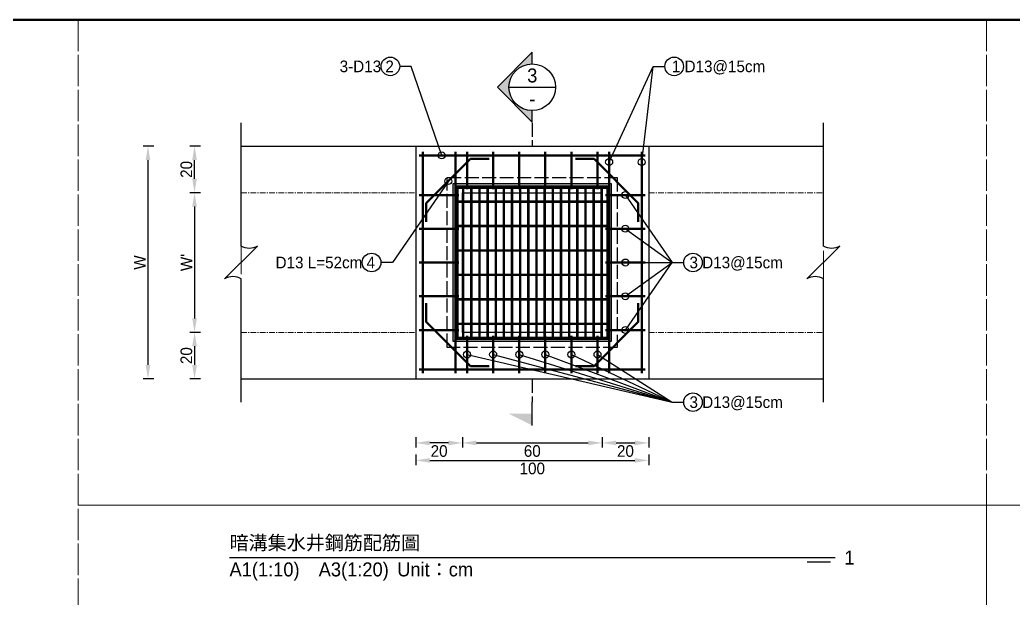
# Model space of a CAD drawing. Extents: x -7340 to 3675, y -3342 to 777.
# Drawn here: x -6485 to -6058.6, y -248.4 to 0 of the extents above; entities that cross this region are included whole.
import ezdxf
from ezdxf import colors
from ezdxf.entities.mleader import LeaderData, LeaderLine
from ezdxf.math import Vec2, Vec3

# ---------------------------------------------------------------- set-up
doc = ezdxf.new("R2010")
doc.units = 0
doc.header["$MEASUREMENT"] = 0
doc.linetypes.add('ACAD_ISO02W100', pattern=[15, 12, -3])
doc.linetypes.add('CENTERX2', pattern=[4, 2.5, -0.5, 0.5, -0.5])
for name, color, linetype, lineweight in [('一、3.基本-變更', 1, 'Continuous', 50), ('二、1.繪圖-既有設施', 8, 'Continuous', 20), ('二、2.繪圖-施作項目', 181, 'Continuous', 30), ('二、5.繪圖-鋼筋', 60, 'Continuous', 50), ('二、6.繪圖-其他施作項目', 35, 'Continuous', 30)]:
    doc.layers.add(name, color=color, linetype=linetype, lineweight=lineweight)
doc.layers.add('一、4.基本-隱藏', color=9, linetype='ACAD_ISO02W100', lineweight=20, plot=False)
doc.layers.add('三、3.文字-註解文字', color=2, linetype='Continuous')
doc.styles.add('次圖名(詳圖)', font='MS PGothic.ttf', dxfattribs={"height": 6})
doc.styles.add('註解文字(詳圖)', font='MS PGothic.ttf', dxfattribs={"height": 5})
doc.dimstyles.new('註解文字(詳圖)', dxfattribs={"dimtxt": 5, "dimasz": 6, "dimexe": 2, "dimexo": 5, "dimgap": 1, "dimtad": 2, "dimzin": 0, "dimdsep": 46, "dimtxsty": '註解文字(詳圖)', "dimcen": 0.1, "dimclrd": 144, "dimclre": 144, "dimclrt": 256, "dimadec": 0, "dimazin": 0, "dimtfac": 1, "dimtofl": 0, "dimtmove": 0, "dimatfit": 3, "dimfxlon": 1, "dimtolj": 1, "dimtzin": 0, "dimlwd": -1, "dimlwe": -1, "dimarcsym": 1})
pattern_1 = [(45, (-7700.3608, 109.4043), (-2.65165, 2.65165), []), (45, (-7699.477, 109.4043), (-2.65165, 2.65165), []), (45, (-7698.593, 109.4043), (-2.65165, 2.65165), []), (45, (-7697.709, 109.4043), (-2.65165, 2.65165), [])]

# ---------------------------------------------------------------- blocks, each defined once
blk = doc.blocks.new('*D312')
at = {"layer": 'Defpoints', "color": 0, "transparency": 16777216}
for p in [(-6315, -134.25), (-6295, -134.25), (-6315, -181.75)]:
    blk.add_point(p, dxfattribs=at)
at = {"layer": '三、3.文字-註解文字', "color": 144, "transparency": 16777216}
for p, q in [((-6315, -179.25), (-6315, -183.75)), ((-6301, -181.75), (-6309, -181.75)), ((-6295, -179.25), (-6295, -183.75))]:
    blk.add_line(p, q, dxfattribs=at)
for points in [[(-6309, -180.75), (-6309, -182.75), (-6315, -181.75)], [(-6301, -180.75), (-6301, -182.75), (-6295, -181.75)]]:
    blk.add_solid(points, dxfattribs=at)
at = {"layer": '三、3.文字-註解文字', "transparency": 16777216, "insert": (-6305, -185.25), "char_height": 5, "attachment_point": 5, "style": '註解文字(詳圖)'}
blk.add_mtext('\\A1;20', dxfattribs=at)
blk = doc.blocks.new('*D313')
at = {"layer": 'Defpoints', "color": 0, "transparency": 16777216}
for p in [(-6295, -134.25), (-6235, -134.25), (-6235, -181.75)]:
    blk.add_point(p, dxfattribs=at)
at = {"layer": '三、3.文字-註解文字', "color": 144, "transparency": 16777216}
for p, q in [((-6295, -179.25), (-6295, -183.75)), ((-6289, -181.75), (-6241, -181.75)), ((-6235, -179.25), (-6235, -183.75))]:
    blk.add_line(p, q, dxfattribs=at)
for points in [[(-6289, -180.75), (-6289, -182.75), (-6295, -181.75)], [(-6241, -180.75), (-6241, -182.75), (-6235, -181.75)]]:
    blk.add_solid(points, dxfattribs=at)
at = {"layer": '三、3.文字-註解文字', "transparency": 16777216, "insert": (-6265, -185.25), "char_height": 5, "attachment_point": 5, "style": '註解文字(詳圖)'}
blk.add_mtext('\\A1;60', dxfattribs=at)
blk = doc.blocks.new('*D314')
at = {"layer": 'Defpoints', "color": 0, "transparency": 16777216}
for p in [(-6235, -134.25), (-6215, -134.25), (-6215, -181.75)]:
    blk.add_point(p, dxfattribs=at)
at = {"layer": '三、3.文字-註解文字', "color": 144, "transparency": 16777216}
for p, q in [((-6235, -179.25), (-6235, -183.75)), ((-6229, -181.75), (-6221, -181.75)), ((-6215, -179.25), (-6215, -183.75))]:
    blk.add_line(p, q, dxfattribs=at)
for points in [[(-6229, -180.75), (-6229, -182.75), (-6235, -181.75)], [(-6221, -180.75), (-6221, -182.75), (-6215, -181.75)]]:
    blk.add_solid(points, dxfattribs=at)
at = {"layer": '三、3.文字-註解文字', "transparency": 16777216, "insert": (-6225, -185.25), "char_height": 5, "attachment_point": 5, "style": '註解文字(詳圖)'}
blk.add_mtext('\\A1;20', dxfattribs=at)
blk = doc.blocks.new('*D315')
at = {"layer": 'Defpoints', "color": 0, "transparency": 16777216}
for p in [(-6315, -154.25), (-6215, -154.25), (-6215, -189.25)]:
    blk.add_point(p, dxfattribs=at)
at = {"layer": '三、3.文字-註解文字', "color": 144, "transparency": 16777216}
for p, q in [((-6315, -186.75), (-6315, -191.25)), ((-6215, -186.75), (-6215, -191.25)), ((-6309, -189.25), (-6221, -189.25))]:
    blk.add_line(p, q, dxfattribs=at)
for points in [[(-6309, -188.25), (-6309, -190.25), (-6315, -189.25)], [(-6221, -188.25), (-6221, -190.25), (-6215, -189.25)]]:
    blk.add_solid(points, dxfattribs=at)
at = {"layer": '三、3.文字-註解文字', "transparency": 16777216, "insert": (-6265, -192.75), "char_height": 5, "attachment_point": 5, "style": '註解文字(詳圖)'}
blk.add_mtext('\\A1;100', dxfattribs=at)
blk = doc.blocks.new('*D316')
at = {"layer": 'Defpoints', "color": 0, "transparency": 16777216}
for p in [(-6410, -54.25), (-6390, -54.25), (-6390, -74.25)]:
    blk.add_point(p, dxfattribs=at)
at = {"layer": '三、3.文字-註解文字', "color": 144, "transparency": 16777216}
for p, q in [((-6407.5, -54.25), (-6412, -54.25)), ((-6410, -68.25), (-6410, -60.25)), ((-6407.5, -74.25), (-6412, -74.25))]:
    blk.add_line(p, q, dxfattribs=at)
for points in [[(-6411, -60.25), (-6409, -60.25), (-6410, -54.25)], [(-6411, -68.25), (-6409, -68.25), (-6410, -74.25)]]:
    blk.add_solid(points, dxfattribs=at)
at = {"layer": '三、3.文字-註解文字', "transparency": 16777216, "insert": (-6413.5, -64.25), "char_height": 5, "attachment_point": 5, "rotation": 90, "style": '註解文字(詳圖)'}
blk.add_mtext('\\A1;20', dxfattribs=at)
blk = doc.blocks.new('*D317')
at = {"layer": 'Defpoints', "color": 0, "transparency": 16777216}
for p in [(-6390, -74.25), (-6410, -134.25), (-6390, -134.25)]:
    blk.add_point(p, dxfattribs=at)
at = {"layer": '三、3.文字-註解文字', "color": 144, "transparency": 16777216}
for p, q in [((-6407.5, -74.25), (-6412, -74.25)), ((-6410, -80.25), (-6410, -128.25)), ((-6407.5, -134.25), (-6412, -134.25))]:
    blk.add_line(p, q, dxfattribs=at)
for points in [[(-6411, -80.25), (-6409, -80.25), (-6410, -74.25)], [(-6411, -128.25), (-6409, -128.25), (-6410, -134.25)]]:
    blk.add_solid(points, dxfattribs=at)
at = {"layer": '三、3.文字-註解文字', "transparency": 16777216, "insert": (-6413.5, -104.25), "char_height": 5, "attachment_point": 5, "rotation": 90, "style": '註解文字(詳圖)'}
blk.add_mtext("\\A1;W'", dxfattribs=at)
blk = doc.blocks.new('*D318')
at = {"layer": 'Defpoints', "color": 0, "transparency": 16777216}
for p in [(-6390, -134.25), (-6410, -154.25), (-6390, -154.25)]:
    blk.add_point(p, dxfattribs=at)
at = {"layer": '三、3.文字-註解文字', "color": 144, "transparency": 16777216}
for p, q in [((-6407.5, -134.25), (-6412, -134.25)), ((-6410, -140.25), (-6410, -148.25)), ((-6407.5, -154.25), (-6412, -154.25))]:
    blk.add_line(p, q, dxfattribs=at)
for points in [[(-6411, -140.25), (-6409, -140.25), (-6410, -134.25)], [(-6411, -148.25), (-6409, -148.25), (-6410, -154.25)]]:
    blk.add_solid(points, dxfattribs=at)
at = {"layer": '三、3.文字-註解文字', "transparency": 16777216, "insert": (-6413.5, -144.25), "char_height": 5, "attachment_point": 5, "rotation": 90, "style": '註解文字(詳圖)'}
blk.add_mtext('\\A1;20', dxfattribs=at)
blk = doc.blocks.new('*D319')
at = {"layer": 'Defpoints', "color": 0, "transparency": 16777216}
for p in [(-6390, -54.25), (-6430, -154.25), (-6390, -154.25)]:
    blk.add_point(p, dxfattribs=at)
at = {"layer": '三、3.文字-註解文字', "color": 144, "transparency": 16777216}
for p, q in [((-6427.5, -54.25), (-6432, -54.25)), ((-6430, -60.25), (-6430, -148.25)), ((-6427.5, -154.25), (-6432, -154.25))]:
    blk.add_line(p, q, dxfattribs=at)
for points in [[(-6431, -60.25), (-6429, -60.25), (-6430, -54.25)], [(-6431, -148.25), (-6429, -148.25), (-6430, -154.25)]]:
    blk.add_solid(points, dxfattribs=at)
at = {"layer": '三、3.文字-註解文字', "transparency": 16777216, "insert": (-6433.5, -104.25), "char_height": 5, "attachment_point": 5, "rotation": 90, "style": '註解文字(詳圖)'}
blk.add_mtext('\\A1;W', dxfattribs=at)
blk = doc.blocks.new('_Small')
at = {"color": 0, "linetype": 'ByBlock', "lineweight": -2}
blk.add_circle((0, 0), 0.25, dxfattribs=at)

msp = doc.modelspace()

# ---------------------------------------------------------------- hatches: boundary and pattern name
at = {"layer": '三、3.文字-註解文字'}
h = msp.add_hatch(color=256, dxfattribs=at)
h.dxf.hatch_style = 1
h.paths.add_polyline_path([(-6265, -13.943), (-6280, -28.943), (-6265, -43.943), (-6265, -38.943, -0.4142136), (-6275, -28.943, -0.4142136), (-6265, -18.943)])
h = msp.add_hatch(color=256, dxfattribs=at)
h.dxf.hatch_style = 1
h.paths.add_polyline_path([(-6275, -169.25), (-6265, -174.25), (-6265, -169.25)])
at = {"layer": '二、6.繪圖-其他施作項目'}
h = msp.add_hatch(color=256, dxfattribs=at)
h.dxf.hatch_style = 1
h.paths.add_polyline_path([(-6298.9, -138.15), (-6231.1, -138.15), (-6231.1, -70.35), (-6298.9, -70.35)])
h.paths.add_polyline_path([(-6298, -137.25), (-6232, -137.25), (-6232, -71.25), (-6298, -71.25)], flags=16)
h = msp.add_hatch(dxfattribs=at)
h.set_pattern_fill('ANSI34', color=256, scale=5)
h.set_pattern_definition(pattern_1)
h.paths.add_polyline_path([(-6233, -77.75), (-6297, -77.75), (-6297, -78.25), (-6233, -78.25)])
h = msp.add_hatch(dxfattribs=at)
h.set_pattern_fill('ANSI34', color=256, scale=5)
h.set_pattern_definition(pattern_1)
h.paths.add_polyline_path([(-6233, -88.25), (-6297, -88.25), (-6297, -88.75), (-6233, -88.75)])
h = msp.add_hatch(dxfattribs=at)
h.set_pattern_fill('ANSI34', color=256, scale=5)
h.set_pattern_definition(pattern_1)
h.paths.add_polyline_path([(-6233, -98.75), (-6297, -98.75), (-6297, -99.25), (-6233, -99.25)])
h = msp.add_hatch(dxfattribs=at)
h.set_pattern_fill('ANSI34', color=256, scale=5)
h.set_pattern_definition(pattern_1)
h.paths.add_polyline_path([(-6233, -109.25), (-6297, -109.25), (-6297, -109.75), (-6233, -109.75)])
h = msp.add_hatch(dxfattribs=at)
h.set_pattern_fill('ANSI34', color=256, scale=5)
h.set_pattern_definition(pattern_1)
h.paths.add_polyline_path([(-6233, -119.75), (-6297, -119.75), (-6297, -120.25), (-6233, -120.25)])
h = msp.add_hatch(dxfattribs=at)
h.set_pattern_fill('ANSI34', color=256, scale=5)
h.set_pattern_definition(pattern_1)
h.paths.add_polyline_path([(-6233, -130.25), (-6297, -130.25), (-6297, -130.75), (-6233, -130.75)])

# ---------------------------------------------------------------- linework, layer by layer
at = {"layer": '一、3.基本-變更'}
msp.add_lwpolyline([(-7340, 0), (-3920, 0), (-3920, -507), (-7340, -507)], close=True, dxfattribs=at)
at = {"layer": '一、4.基本-隱藏'}
for points in [[(-6460, 0), (-5680, 0), (-5680, -507), (-6460, -507)], [(-6460, 0), (-6070, 0), (-6070, -208.5), (-6460, -208.5)], [(-6070, 0), (-5770, 0), (-5770, -208.5), (-6070, -208.5)], [(-6390, -54.25), (-6140, -54.25), (-6140, -154.25), (-6390, -154.25)], [(-6460, -208.5), (-6070, -208.5), (-6070, -253.5), (-6460, -253.5)], [(-6070, -208.5), (-5770, -208.5), (-5770, -253.5), (-6070, -253.5)]]:
    msp.add_lwpolyline(points, close=True, dxfattribs=at)
at = {"layer": '三、3.文字-註解文字'}
for points in [[(-6265, -18.943), (-6265, -13.943), (-6280, -28.943), (-6265, -43.943), (-6265, -38.943)], [(-6275, -28.943), (-6255, -28.943)], [(-6265, -174.25), (-6265, -164.25)], [(-6395, -231), (-6135, -231)], [(-6137, -233), (-6147, -233)]]:
    msp.add_lwpolyline(points, dxfattribs=at)
for points in [[(-6390, -164.25), (-6390, -111.321, 0.2828427), (-6397.071, -111.321), (-6382.929, -97.179, -0.2828427), (-6390, -97.179), (-6390, -44.25)], [(-6140, -164.25), (-6140, -111.321, 0.2828427), (-6147.071, -111.321), (-6132.929, -97.179, -0.2828427), (-6140, -97.179), (-6140, -44.25)]]:
    msp.add_lwpolyline(points, format="xyb", dxfattribs=at)
at = {"layer": '三、3.文字-註解文字', "linetype": 'ACAD_ISO02W100', "ltscale": 0.5}
for points in [[(-6265, -44.25), (-6265, -54.25)], [(-6265, -154.25), (-6265, -164.25)]]:
    msp.add_lwpolyline(points, dxfattribs=at)
at = {"layer": '三、3.文字-註解文字'}
for centre, radius in [((-6325.93, -20), 4), ((-6204.07, -20), 4), ((-6265, -28.943), 10), ((-6334, -104.25), 4), ((-6196, -104.25), 4), ((-6196, -164.25), 4)]:
    msp.add_circle(centre, radius, dxfattribs=at)
at = {"layer": '二、1.繪圖-既有設施', "linetype": 'CENTERX2'}
for points in [[(-6390, -74.25), (-6315, -74.25)], [(-6215, -74.25), (-6140, -74.25)], [(-6390, -134.25), (-6315, -134.25)], [(-6215, -134.25), (-6140, -134.25)]]:
    msp.add_lwpolyline(points, dxfattribs=at)
at = {"layer": '二、2.繪圖-施作項目'}
for points in [[(-6390, -54.25), (-6140, -54.25)], [(-6315, -54.25), (-6315, -154.25)], [(-6215, -54.25), (-6215, -154.25)], [(-6390, -154.25), (-6140, -154.25)]]:
    msp.add_lwpolyline(points, dxfattribs=at)
msp.add_lwpolyline([(-6295, -74.25), (-6235, -74.25), (-6235, -134.25), (-6295, -134.25)], close=True, dxfattribs=at)
at = {"layer": '二、5.繪圖-鋼筋'}
for points in [[(-6313.5, -58.25), (-6216.5, -58.25)], [(-6312, -56.75), (-6312, -151.75)], [(-6298, -151.75), (-6298, -56.75)], [(-6293, -72.75), (-6293, -56.75)], [(-6281.8, -72.75), (-6281.8, -56.75)], [(-6270.6, -72.75), (-6270.6, -56.75)], [(-6259.4, -72.75), (-6259.4, -56.75)], [(-6248.2, -72.75), (-6248.2, -56.75)], [(-6237, -72.75), (-6237, -56.75)], [(-6232, -151.75), (-6232, -56.75)], [(-6218, -56.75), (-6218, -151.75)], [(-6310.5, -86.75), (-6310.5, -78.75), (-6291.5, -59.75), (-6283.5, -59.75)], [(-6219.5, -86.75), (-6219.5, -78.75), (-6238.5, -59.75), (-6246.5, -59.75)], [(-6313.5, -75.25), (-6296.5, -75.25)], [(-6233.5, -75.25), (-6216.5, -75.25)], [(-6313.5, -89.75), (-6296.5, -89.75)], [(-6233.5, -89.75), (-6216.5, -89.75)], [(-6313.5, -104.25), (-6296.5, -104.25)], [(-6233.5, -104.25), (-6216.5, -104.25)], [(-6313.5, -118.75), (-6296.5, -118.75)], [(-6233.5, -118.75), (-6216.5, -118.75)], [(-6310.5, -121.75), (-6310.5, -129.75), (-6291.5, -148.75), (-6283.5, -148.75)], [(-6219.5, -121.75), (-6219.5, -129.75), (-6238.5, -148.75), (-6246.5, -148.75)], [(-6313.5, -133.25), (-6296.5, -133.25)], [(-6293, -151.75), (-6293, -135.75)], [(-6281.8, -151.75), (-6281.8, -135.75)], [(-6270.6, -151.75), (-6270.6, -135.75)], [(-6259.4, -151.75), (-6259.4, -135.75)], [(-6248.2, -151.75), (-6248.2, -135.75)], [(-6237, -151.75), (-6237, -135.75)], [(-6233.5, -133.25), (-6216.5, -133.25)], [(-6313.5, -150.25), (-6216.5, -150.25)]]:
    msp.add_lwpolyline(points, dxfattribs=at)
at = {"layer": '二、6.繪圖-其他施作項目', "linetype": 'ACAD_ISO02W100', "ltscale": 0.5}
for points in [[(-6301.5, -67.75), (-6228.5, -67.75), (-6228.5, -140.75), (-6301.5, -140.75)], [(-6295, -74.25), (-6235, -74.25), (-6235, -134.25), (-6295, -134.25)]]:
    msp.add_lwpolyline(points, close=True, dxfattribs=at)
at = {"layer": '二、6.繪圖-其他施作項目'}
for points in [[(-6298.9, -70.35), (-6231.1, -70.35), (-6231.1, -138.15), (-6298.9, -138.15)], [(-6298, -71.25), (-6232, -71.25), (-6232, -137.25), (-6298, -137.25)], [(-6297.5, -71.75), (-6232.5, -71.75), (-6232.5, -136.75), (-6297.5, -136.75)]]:
    msp.add_lwpolyline(points, close=True, dxfattribs=at)
for points in [[(-6297.5, -71.75), (-6232.5, -71.75)], [(-6297.5, -71.75), (-6297.5, -136.75)], [(-6297, -71.75), (-6297, -136.75)], [(-6297, -72.25), (-6233, -72.25)], [(-6295, -72.25), (-6295, -77.75)], [(-6294.5, -72.25), (-6294.5, -77.75)], [(-6291.5, -72.25), (-6291.5, -77.75)], [(-6291, -72.25), (-6291, -77.75)], [(-6288, -72.25), (-6288, -77.75)], [(-6287.5, -72.25), (-6287.5, -77.75)], [(-6284.5, -72.25), (-6284.5, -77.75)], [(-6284, -72.25), (-6284, -77.75)], [(-6281, -72.25), (-6281, -77.75)], [(-6280.5, -72.25), (-6280.5, -77.75)], [(-6277.5, -72.25), (-6277.5, -77.75)], [(-6277, -72.25), (-6277, -77.75)], [(-6274, -72.25), (-6274, -77.75)], [(-6273.5, -72.25), (-6273.5, -77.75)], [(-6270.5, -72.25), (-6270.5, -77.75)], [(-6270, -72.25), (-6270, -77.75)], [(-6267, -72.25), (-6267, -77.75)], [(-6266.5, -72.25), (-6266.5, -77.75)], [(-6263.5, -72.25), (-6263.5, -77.75)], [(-6263, -72.25), (-6263, -77.75)], [(-6260, -72.25), (-6260, -77.75)], [(-6259.5, -72.25), (-6259.5, -77.75)], [(-6256.5, -72.25), (-6256.5, -77.75)], [(-6256, -72.25), (-6256, -77.75)], [(-6253, -72.25), (-6253, -77.75)], [(-6252.5, -72.25), (-6252.5, -77.75)], [(-6249.5, -72.25), (-6249.5, -77.75)], [(-6249, -72.25), (-6249, -77.75)], [(-6246, -72.25), (-6246, -77.75)], [(-6245.5, -72.25), (-6245.5, -77.75)], [(-6242.5, -72.25), (-6242.5, -77.75)], [(-6242, -72.25), (-6242, -77.75)], [(-6239, -72.25), (-6239, -77.75)], [(-6238.5, -72.25), (-6238.5, -77.75)], [(-6235.5, -72.25), (-6235.5, -77.75)], [(-6235, -72.25), (-6235, -77.75)], [(-6233, -71.75), (-6233, -136.75)], [(-6232.5, -71.75), (-6232.5, -136.75)], [(-6297, -77.75), (-6233, -77.75)], [(-6297, -78.25), (-6233, -78.25)], [(-6295, -78.25), (-6295, -88.25)], [(-6294.5, -78.25), (-6294.5, -88.25)], [(-6291.5, -78.25), (-6291.5, -88.25)], [(-6291, -78.25), (-6291, -88.25)], [(-6288, -78.25), (-6288, -88.25)], [(-6287.5, -78.25), (-6287.5, -88.25)], [(-6284.5, -78.25), (-6284.5, -88.25)], [(-6284, -78.25), (-6284, -88.25)], [(-6281, -78.25), (-6281, -88.25)], [(-6280.5, -78.25), (-6280.5, -88.25)], [(-6277.5, -78.25), (-6277.5, -88.25)], [(-6277, -78.25), (-6277, -88.25)], [(-6274, -78.25), (-6274, -88.25)], [(-6273.5, -78.25), (-6273.5, -88.25)], [(-6270.5, -78.25), (-6270.5, -88.25)], [(-6270, -78.25), (-6270, -88.25)], [(-6267, -78.25), (-6267, -88.25)], [(-6266.5, -78.25), (-6266.5, -88.25)], [(-6263.5, -78.25), (-6263.5, -88.25)], [(-6263, -78.25), (-6263, -88.25)], [(-6260, -78.25), (-6260, -88.25)], [(-6259.5, -78.25), (-6259.5, -88.25)], [(-6256.5, -78.25), (-6256.5, -88.25)], [(-6256, -78.25), (-6256, -88.25)], [(-6253, -78.25), (-6253, -88.25)], [(-6252.5, -78.25), (-6252.5, -88.25)], [(-6249.5, -78.25), (-6249.5, -88.25)], [(-6249, -78.25), (-6249, -88.25)], [(-6246, -78.25), (-6246, -88.25)], [(-6245.5, -78.25), (-6245.5, -88.25)], [(-6242.5, -78.25), (-6242.5, -88.25)], [(-6242, -78.25), (-6242, -88.25)], [(-6239, -78.25), (-6239, -88.25)], [(-6238.5, -78.25), (-6238.5, -88.25)], [(-6235.5, -78.25), (-6235.5, -88.25)], [(-6235, -78.25), (-6235, -88.25)], [(-6297, -88.25), (-6233, -88.25)], [(-6297, -88.75), (-6233, -88.75)], [(-6295, -88.75), (-6295, -98.75)], [(-6294.5, -88.75), (-6294.5, -98.75)], [(-6291.5, -88.75), (-6291.5, -98.75)], [(-6291, -88.75), (-6291, -98.75)], [(-6288, -88.75), (-6288, -98.75)], [(-6287.5, -88.75), (-6287.5, -98.75)], [(-6284.5, -88.75), (-6284.5, -98.75)], [(-6284, -88.75), (-6284, -98.75)], [(-6281, -88.75), (-6281, -98.75)], [(-6280.5, -88.75), (-6280.5, -98.75)], [(-6277.5, -88.75), (-6277.5, -98.75)], [(-6277, -88.75), (-6277, -98.75)], [(-6274, -88.75), (-6274, -98.75)], [(-6273.5, -88.75), (-6273.5, -98.75)], [(-6270.5, -88.75), (-6270.5, -98.75)], [(-6270, -88.75), (-6270, -98.75)], [(-6267, -88.75), (-6267, -98.75)], [(-6266.5, -88.75), (-6266.5, -98.75)], [(-6263.5, -88.75), (-6263.5, -98.75)], [(-6263, -88.75), (-6263, -98.75)], [(-6260, -88.75), (-6260, -98.75)], [(-6259.5, -88.75), (-6259.5, -98.75)], [(-6256.5, -88.75), (-6256.5, -98.75)], [(-6256, -88.75), (-6256, -98.75)], [(-6253, -88.75), (-6253, -98.75)], [(-6252.5, -88.75), (-6252.5, -98.75)], [(-6249.5, -88.75), (-6249.5, -98.75)], [(-6249, -88.75), (-6249, -98.75)], [(-6246, -88.75), (-6246, -98.75)], [(-6245.5, -88.75), (-6245.5, -98.75)], [(-6242.5, -88.75), (-6242.5, -98.75)], [(-6242, -88.75), (-6242, -98.75)], [(-6239, -88.75), (-6239, -98.75)], [(-6238.5, -88.75), (-6238.5, -98.75)], [(-6235.5, -88.75), (-6235.5, -98.75)], [(-6235, -88.75), (-6235, -98.75)], [(-6297, -98.75), (-6233, -98.75)], [(-6297, -99.25), (-6233, -99.25)], [(-6295, -99.25), (-6295, -109.25)], [(-6294.5, -99.25), (-6294.5, -109.25)], [(-6291.5, -99.25), (-6291.5, -109.25)], [(-6291, -99.25), (-6291, -109.25)], [(-6288, -99.25), (-6288, -109.25)], [(-6287.5, -99.25), (-6287.5, -109.25)], [(-6284.5, -99.25), (-6284.5, -109.25)], [(-6284, -99.25), (-6284, -109.25)], [(-6281, -99.25), (-6281, -109.25)], [(-6280.5, -99.25), (-6280.5, -109.25)], [(-6277.5, -99.25), (-6277.5, -109.25)], [(-6277, -99.25), (-6277, -109.25)], [(-6274, -99.25), (-6274, -109.25)], [(-6273.5, -99.25), (-6273.5, -109.25)], [(-6270.5, -99.25), (-6270.5, -109.25)], [(-6270, -99.25), (-6270, -109.25)], [(-6267, -99.25), (-6267, -109.25)], [(-6266.5, -99.25), (-6266.5, -109.25)], [(-6263.5, -99.25), (-6263.5, -109.25)], [(-6263, -99.25), (-6263, -109.25)], [(-6260, -99.25), (-6260, -109.25)], [(-6259.5, -99.25), (-6259.5, -109.25)], [(-6256.5, -99.25), (-6256.5, -109.25)], [(-6256, -99.25), (-6256, -109.25)], [(-6253, -99.25), (-6253, -109.25)], [(-6252.5, -99.25), (-6252.5, -109.25)], [(-6249.5, -99.25), (-6249.5, -109.25)], [(-6249, -99.25), (-6249, -109.25)], [(-6246, -99.25), (-6246, -109.25)], [(-6245.5, -99.25), (-6245.5, -109.25)], [(-6242.5, -99.25), (-6242.5, -109.25)], [(-6242, -99.25), (-6242, -109.25)], [(-6239, -99.25), (-6239, -109.25)], [(-6238.5, -99.25), (-6238.5, -109.25)], [(-6235.5, -99.25), (-6235.5, -109.25)], [(-6235, -99.25), (-6235, -109.25)], [(-6297, -109.25), (-6233, -109.25)], [(-6297, -109.75), (-6233, -109.75)], [(-6295, -109.75), (-6295, -119.75)], [(-6294.5, -109.75), (-6294.5, -119.75)], [(-6291.5, -109.75), (-6291.5, -119.75)], [(-6291, -109.75), (-6291, -119.75)], [(-6288, -109.75), (-6288, -119.75)], [(-6287.5, -109.75), (-6287.5, -119.75)], [(-6284.5, -109.75), (-6284.5, -119.75)], [(-6284, -109.75), (-6284, -119.75)], [(-6281, -109.75), (-6281, -119.75)], [(-6280.5, -109.75), (-6280.5, -119.75)], [(-6277.5, -109.75), (-6277.5, -119.75)], [(-6277, -109.75), (-6277, -119.75)], [(-6274, -109.75), (-6274, -119.75)], [(-6273.5, -109.75), (-6273.5, -119.75)], [(-6270.5, -109.75), (-6270.5, -119.75)], [(-6270, -109.75), (-6270, -119.75)], [(-6267, -109.75), (-6267, -119.75)], [(-6266.5, -109.75), (-6266.5, -119.75)], [(-6263.5, -109.75), (-6263.5, -119.75)], [(-6263, -109.75), (-6263, -119.75)], [(-6260, -109.75), (-6260, -119.75)], [(-6259.5, -109.75), (-6259.5, -119.75)], [(-6256.5, -109.75), (-6256.5, -119.75)], [(-6256, -109.75), (-6256, -119.75)], [(-6253, -109.75), (-6253, -119.75)], [(-6252.5, -109.75), (-6252.5, -119.75)], [(-6249.5, -109.75), (-6249.5, -119.75)], [(-6249, -109.75), (-6249, -119.75)], [(-6246, -109.75), (-6246, -119.75)], [(-6245.5, -109.75), (-6245.5, -119.75)], [(-6242.5, -109.75), (-6242.5, -119.75)], [(-6242, -109.75), (-6242, -119.75)], [(-6239, -109.75), (-6239, -119.75)], [(-6238.5, -109.75), (-6238.5, -119.75)], [(-6235.5, -109.75), (-6235.5, -119.75)], [(-6235, -109.75), (-6235, -119.75)], [(-6297, -119.75), (-6233, -119.75)], [(-6297, -120.25), (-6233, -120.25)], [(-6295, -120.25), (-6295, -130.25)], [(-6294.5, -120.25), (-6294.5, -130.25)], [(-6291.5, -120.25), (-6291.5, -130.25)], [(-6291, -120.25), (-6291, -130.25)], [(-6288, -120.25), (-6288, -130.25)], [(-6287.5, -120.25), (-6287.5, -130.25)], [(-6284.5, -120.25), (-6284.5, -130.25)], [(-6284, -120.25), (-6284, -130.25)], [(-6281, -120.25), (-6281, -130.25)], [(-6280.5, -120.25), (-6280.5, -130.25)], [(-6277.5, -120.25), (-6277.5, -130.25)], [(-6277, -120.25), (-6277, -130.25)], [(-6274, -120.25), (-6274, -130.25)], [(-6273.5, -120.25), (-6273.5, -130.25)], [(-6270.5, -120.25), (-6270.5, -130.25)], [(-6270, -120.25), (-6270, -130.25)], [(-6267, -120.25), (-6267, -130.25)], [(-6266.5, -120.25), (-6266.5, -130.25)], [(-6263.5, -120.25), (-6263.5, -130.25)], [(-6263, -120.25), (-6263, -130.25)], [(-6260, -120.25), (-6260, -130.25)], [(-6259.5, -120.25), (-6259.5, -130.25)], [(-6256.5, -120.25), (-6256.5, -130.25)], [(-6256, -120.25), (-6256, -130.25)], [(-6253, -120.25), (-6253, -130.25)], [(-6252.5, -120.25), (-6252.5, -130.25)], [(-6249.5, -120.25), (-6249.5, -130.25)], [(-6249, -120.25), (-6249, -130.25)], [(-6246, -120.25), (-6246, -130.25)], [(-6245.5, -120.25), (-6245.5, -130.25)], [(-6242.5, -120.25), (-6242.5, -130.25)], [(-6242, -120.25), (-6242, -130.25)], [(-6239, -120.25), (-6239, -130.25)], [(-6238.5, -120.25), (-6238.5, -130.25)], [(-6235.5, -120.25), (-6235.5, -130.25)], [(-6235, -120.25), (-6235, -130.25)], [(-6297, -130.25), (-6233, -130.25)], [(-6297, -130.75), (-6233, -130.75)], [(-6295, -130.75), (-6295, -136.25)], [(-6294.5, -130.75), (-6294.5, -136.25)], [(-6291.5, -130.75), (-6291.5, -136.25)], [(-6291, -130.75), (-6291, -136.25)], [(-6288, -130.75), (-6288, -136.25)], [(-6287.5, -130.75), (-6287.5, -136.25)], [(-6284.5, -130.75), (-6284.5, -136.25)], [(-6284, -130.75), (-6284, -136.25)], [(-6281, -130.75), (-6281, -136.25)], [(-6280.5, -130.75), (-6280.5, -136.25)], [(-6277.5, -130.75), (-6277.5, -136.25)], [(-6277, -130.75), (-6277, -136.25)], [(-6274, -130.75), (-6274, -136.25)], [(-6273.5, -130.75), (-6273.5, -136.25)], [(-6270.5, -130.75), (-6270.5, -136.25)], [(-6270, -130.75), (-6270, -136.25)], [(-6267, -130.75), (-6267, -136.25)], [(-6266.5, -130.75), (-6266.5, -136.25)], [(-6263.5, -130.75), (-6263.5, -136.25)], [(-6263, -130.75), (-6263, -136.25)], [(-6260, -130.75), (-6260, -136.25)], [(-6259.5, -130.75), (-6259.5, -136.25)], [(-6256.5, -130.75), (-6256.5, -136.25)], [(-6256, -130.75), (-6256, -136.25)], [(-6253, -130.75), (-6253, -136.25)], [(-6252.5, -130.75), (-6252.5, -136.25)], [(-6249.5, -130.75), (-6249.5, -136.25)], [(-6249, -130.75), (-6249, -136.25)], [(-6246, -130.75), (-6246, -136.25)], [(-6245.5, -130.75), (-6245.5, -136.25)], [(-6242.5, -130.75), (-6242.5, -136.25)], [(-6242, -130.75), (-6242, -136.25)], [(-6239, -130.75), (-6239, -136.25)], [(-6238.5, -130.75), (-6238.5, -136.25)], [(-6235.5, -130.75), (-6235.5, -136.25)], [(-6235, -130.75), (-6235, -136.25)], [(-6297, -136.25), (-6233, -136.25)], [(-6297.5, -136.75), (-6232.5, -136.75)]]:
    msp.add_lwpolyline(points, dxfattribs=at)

# ---------------------------------------------------------------- texts
at = {"layer": '三、3.文字-註解文字', "char_height": 6}
for s, width, gutter_width, insert, attachment_point, style in [('3', 6.60394, 25, (-6265, -23.943), 5, '註解文字(詳圖)'), ('-', 6.60394, 25, (-6265, -33.943), 5, '註解文字(詳圖)'), ('{\\fMS PGothic|b0|i0|c128|p34;暗溝}集水井{\\fMS PGothic|b0|i0|c128|p34;鋼筋配筋圖}', 113.35584, 15, (-6395, -225), 4, '次圖名(詳圖)'), ('1', 3, 15, (-6131, -231), 4, '次圖名(詳圖)'), ('A1(1:10)\u3000A3(1:20){\\fMS PGothic|b0|i0|c128|p34;^IUnit：cm}', 136.03259, 15, (-6395, -237), 4, '次圖名(詳圖)')]:
    msp.add_mtext_dynamic_manual_height_columns(s, width=width, gutter_width=gutter_width, heights=[0], dxfattribs=dict(at, insert=insert, attachment_point=attachment_point, style=style))

# ---------------------------------------------------------------- dimensions: what is measured, and where the dimension line sits
at = {"layer": '三、3.文字-註解文字'}
for base, p1, p2, text, picture, middle in [((-6430, -154.25), (-6390, -54.25), (-6390, -154.25), 'W', '*D319', (-6433.5, -104.25)), ((-6410, -54.25), (-6390, -74.25), (-6390, -54.25), '20', '*D316', (-6413.5, -64.25)), ((-6410, -134.25), (-6390, -74.25), (-6390, -134.25), "W'", '*D317', (-6413.5, -104.25)), ((-6410, -154.25), (-6390, -134.25), (-6390, -154.25), '20', '*D318', (-6413.5, -144.25))]:
    dim = msp.add_linear_dim(base=base, p1=p1, p2=p2, angle=90, text=text, dimstyle='註解文字(詳圖)', dxfattribs=at)
    dim.commit()
    dim.dimension.update_dxf_attribs({"geometry": picture, "text_midpoint": middle})
for base, p1, p2, text, picture, middle in [((-6315, -181.75), (-6295, -134.25), (-6315, -134.25), '20', '*D312', (-6305, -185.25)), ((-6235, -181.75), (-6295, -134.25), (-6235, -134.25), '60', '*D313', (-6265, -185.25)), ((-6215, -181.75), (-6235, -134.25), (-6215, -134.25), '20', '*D314', (-6225, -185.25)), ((-6215, -189.25), (-6315, -154.25), (-6215, -154.25), '100', '*D315', (-6265, -192.75))]:
    dim = msp.add_linear_dim(base=base, p1=p1, p2=p2, text=text, dimstyle='註解文字(詳圖)', dxfattribs=at)
    dim.commit()
    dim.dimension.update_dxf_attribs({"geometry": picture, "text_midpoint": middle})

# ---------------------------------------------------------------- leaders
ml = msp.add_multileader_mtext('Standard', dxfattribs=at)
ml.set_content('{\\fMS PGothic|b0|i0|c128|p34;3-D13 }2{\\fMS PGothic|b0|i0|c128|p34; }', color=256, style='註解文字(詳圖)')
ml.set_leader_properties(color=144, linetype='ByLayer', lineweight=-1)
ml.set_arrow_properties(name='SMALL')
ml.build(insert=Vec2(0, 0))
ml.multileader.update_dxf_attribs({"dogleg_length": 5, "arrow_head_size": 6})
ctx = ml.context
ctx.base_point, ctx.char_height, ctx.arrow_head_size, ctx.landing_gap_size, ctx.plane_origin = Vec3(-6351.305, -20), 5, 6, 2.5, Vec3(-6415.339, -67.835)
ctx.text_align_type = 2
notes = []
notes.append((ctx, [(1, (1, 1, 0), (-6316.93, -20), (-1, 0), 5, [(0, [(-6303.884, -58.25)], 0, [])])]))
ctx.mtext.insert, ctx.mtext.width, ctx.mtext.alignment, ctx.mtext.flow_direction = Vec3(-6324.43, -17.486), 42.33146, 3, 5
ml = msp.add_multileader_mtext('Standard', dxfattribs=at)
ml.set_content('{\\fMS PGothic|b0|i0|c128|p34;1 }D13@15cm', color=256, style='註解文字(詳圖)')
ml.set_leader_properties(color=144, linetype='ByLayer', lineweight=-1)
ml.set_arrow_properties(name='SMALL')
ml.build(insert=Vec2(0, 0))
ml.multileader.update_dxf_attribs({"dogleg_length": 5, "arrow_head_size": 6})
ctx = ml.context
ctx.base_point, ctx.char_height, ctx.arrow_head_size, ctx.landing_gap_size, ctx.plane_origin = Vec3(-6208.07, -20), 5, 6, 3, Vec3(-6250.695, -67.835)
notes.append((ctx, [(0, (1, 1, 0), (-6213.07, -20), (1, 0), 5, [(0, [(-6232, -61.081)], 0, [])])]))
ctx.mtext.insert, ctx.mtext.flow_direction = Vec3(-6205.07, -17.486), 5
ml = msp.add_multileader_mtext('Standard', dxfattribs=at)
ml.set_content('{\\fMS PGothic|b0|i0|c128|p34; }', color=256, style='註解文字(詳圖)')
ml.set_leader_properties(color=144, linetype='ByLayer', lineweight=-1)
ml.set_arrow_properties(name='SMALL')
ml.build(insert=Vec2(0, 0))
ml.multileader.update_dxf_attribs({"dogleg_length": 5, "arrow_head_size": 6})
ctx = ml.context
ctx.base_point, ctx.char_height, ctx.arrow_head_size, ctx.landing_gap_size, ctx.plane_origin = Vec3(-6208.07, -20), 5, 6, 3, Vec3(-6236.695, -67.835)
notes.append((ctx, [(0, (1, 1, 0), (-6213.07, -20), (1, 0), 5, [(0, [(-6218, -61.081)], 0, [])])]))
ctx.mtext.insert, ctx.mtext.flow_direction = Vec3(-6205.07, -17.5), 5
ml = msp.add_multileader_mtext('Standard', dxfattribs=at)
ml.set_content('{\\fMS PGothic|b0|i0|c128|p34;D13 }L=52cm{\\fMS PGothic|b0|i0|c128|p34; 4 }', color=256, style='註解文字(詳圖)')
ml.set_leader_properties(color=144, linetype='ByLayer', lineweight=-1)
ml.set_arrow_properties(name='SMALL')
ml.build(insert=Vec2(0, 0))
ml.multileader.update_dxf_attribs({"dogleg_length": 5, "arrow_head_size": 6})
ctx = ml.context
ctx.base_point, ctx.char_height, ctx.arrow_head_size, ctx.landing_gap_size, ctx.plane_origin = Vec3(-6378.153, -104.25), 5, 6, 2.5, Vec3(-6423.409, -152.085)
ctx.text_align_type = 2
notes.append((ctx, [(1, (1, 1, 0), (-6325, -104.25), (-1, 0), 5, [(0, [(-6301, -69.25)], 0, [])])]))
ctx.mtext.insert, ctx.mtext.width, ctx.mtext.alignment, ctx.mtext.flow_direction = Vec3(-6332.5, -101.736), 45.36597, 3, 5
ml = msp.add_multileader_mtext('Standard', dxfattribs=at)
ml.set_content('3{\\fMS PGothic|b0|i0|c128|p34; D13@15cm}', color=256, style='註解文字(詳圖)')
ml.set_leader_properties(color=144, linetype='ByLayer', lineweight=-1)
ml.set_arrow_properties(name='SMALL')
ml.build(insert=Vec2(0, 0))
ml.multileader.update_dxf_attribs({"dogleg_length": 5, "arrow_head_size": 6})
ctx = ml.context
ctx.base_point, ctx.char_height, ctx.arrow_head_size, ctx.landing_gap_size, ctx.plane_origin = Vec3(-6200, -104.25), 5, 6, 2.5, Vec3(-6242.625, -152.085)
notes.append((ctx, [(0, (1, 1, 0), (-6205, -104.25), (1, 0), 5, [(0, [(-6225, -75.25)], 0, [])])]))
ctx.mtext.insert, ctx.mtext.flow_direction = Vec3(-6197.5, -101.736), 5
ml = msp.add_multileader_mtext('Standard', dxfattribs=at)
ml.set_content('{\\fMS PGothic|b0|i0|c128|p34; }', color=256, style='註解文字(詳圖)')
ml.set_leader_properties(color=144, linetype='ByLayer', lineweight=-1)
ml.set_arrow_properties(name='SMALL')
ml.build(insert=Vec2(0, 0))
ml.multileader.update_dxf_attribs({"dogleg_length": 5, "arrow_head_size": 6})
ctx = ml.context
ctx.base_point, ctx.char_height, ctx.arrow_head_size, ctx.landing_gap_size, ctx.plane_origin = Vec3(-6200, -104.25), 5, 6, 3, Vec3(-6228.625, -152.085)
notes.append((ctx, [(0, (1, 1, 0), (-6205, -104.25), (1, 0), 5, [(0, [(-6225, -89.75)], 0, [])])]))
ctx.mtext.insert, ctx.mtext.flow_direction = Vec3(-6197, -101.75), 5
ml = msp.add_multileader_mtext('Standard', dxfattribs=at)
ml.set_content('{\\fMS PGothic|b0|i0|c128|p34; }', color=256, style='註解文字(詳圖)')
ml.set_leader_properties(color=144, linetype='ByLayer', lineweight=-1)
ml.set_arrow_properties(name='SMALL')
ml.build(insert=Vec2(0, 0))
ml.multileader.update_dxf_attribs({"dogleg_length": 5, "arrow_head_size": 6})
ctx = ml.context
ctx.base_point, ctx.char_height, ctx.arrow_head_size, ctx.landing_gap_size, ctx.plane_origin = Vec3(-6200, -104.25), 5, 6, 3, Vec3(-6228.625, -166.585)
notes.append((ctx, [(0, (1, 1, 0), (-6205, -104.25), (1, 0), 5, [(0, [(-6225, -104.25)], 0, [])])]))
ctx.mtext.insert, ctx.mtext.flow_direction = Vec3(-6197, -101.75), 5
ml = msp.add_multileader_mtext('Standard', dxfattribs=at)
ml.set_content('{\\fMS PGothic|b0|i0|c128|p34; }', color=256, style='註解文字(詳圖)')
ml.set_leader_properties(color=144, linetype='ByLayer', lineweight=-1)
ml.set_arrow_properties(name='SMALL')
ml.build(insert=Vec2(0, 0))
ml.multileader.update_dxf_attribs({"dogleg_length": 5, "arrow_head_size": 6})
ctx = ml.context
ctx.base_point, ctx.char_height, ctx.arrow_head_size, ctx.landing_gap_size, ctx.plane_origin = Vec3(-6200, -104.25), 5, 6, 3, Vec3(-6228.625, -181.085)
notes.append((ctx, [(0, (1, 1, 0), (-6205, -104.25), (1, 0), 5, [(0, [(-6225, -118.75)], 0, [])])]))
ctx.mtext.insert, ctx.mtext.flow_direction = Vec3(-6197, -101.75), 5
ml = msp.add_multileader_mtext('Standard', dxfattribs=at)
ml.set_content('{\\fMS PGothic|b0|i0|c128|p34; }', color=256, style='註解文字(詳圖)')
ml.set_leader_properties(color=144, linetype='ByLayer', lineweight=-1)
ml.set_arrow_properties(name='SMALL')
ml.build(insert=Vec2(0, 0))
ml.multileader.update_dxf_attribs({"dogleg_length": 5, "arrow_head_size": 6})
ctx = ml.context
ctx.base_point, ctx.char_height, ctx.arrow_head_size, ctx.landing_gap_size, ctx.plane_origin = Vec3(-6200, -104.25), 5, 6, 3, Vec3(-6228.625, -195.585)
notes.append((ctx, [(0, (1, 1, 0), (-6205, -104.25), (1, 0), 5, [(0, [(-6225, -133.25)], 0, [])])]))
ctx.mtext.insert, ctx.mtext.flow_direction = Vec3(-6197, -101.75), 5
ml = msp.add_multileader_mtext('Standard', dxfattribs=at)
ml.set_content('{\\fMS PGothic|b0|i0|c128|p34; }', color=256, style='註解文字(詳圖)')
ml.set_leader_properties(color=144, linetype='ByLayer', lineweight=-1)
ml.set_arrow_properties(name='SMALL')
ml.build(insert=Vec2(0, 0))
ml.multileader.update_dxf_attribs({"dogleg_length": 5, "arrow_head_size": 6})
ctx = ml.context
ctx.base_point, ctx.char_height, ctx.arrow_head_size, ctx.landing_gap_size, ctx.plane_origin = Vec3(-6200, -164.25), 5, 6, 3, Vec3(-6228.625, -255.585)
notes.append((ctx, [(0, (1, 1, 0), (-6205, -164.25), (1, 0), 5, [(0, [(-6293, -143.75)], 0, [])])]))
ctx.mtext.insert, ctx.mtext.flow_direction = Vec3(-6197, -161.75), 5
ml = msp.add_multileader_mtext('Standard', dxfattribs=at)
ml.set_content('{\\fMS PGothic|b0|i0|c128|p34; }', color=256, style='註解文字(詳圖)')
ml.set_leader_properties(color=144, linetype='ByLayer', lineweight=-1)
ml.set_arrow_properties(name='SMALL')
ml.build(insert=Vec2(0, 0))
ml.multileader.update_dxf_attribs({"dogleg_length": 5, "arrow_head_size": 6})
ctx = ml.context
ctx.base_point, ctx.char_height, ctx.arrow_head_size, ctx.landing_gap_size, ctx.plane_origin = Vec3(-6200, -164.25), 5, 6, 3, Vec3(-6228.625, -241.085)
notes.append((ctx, [(0, (1, 1, 0), (-6205, -164.25), (1, 0), 5, [(0, [(-6281.8, -143.75)], 0, [])])]))
ctx.mtext.insert, ctx.mtext.flow_direction = Vec3(-6197, -161.75), 5
ml = msp.add_multileader_mtext('Standard', dxfattribs=at)
ml.set_content('{\\fMS PGothic|b0|i0|c128|p34; }', color=256, style='註解文字(詳圖)')
ml.set_leader_properties(color=144, linetype='ByLayer', lineweight=-1)
ml.set_arrow_properties(name='SMALL')
ml.build(insert=Vec2(0, 0))
ml.multileader.update_dxf_attribs({"dogleg_length": 5, "arrow_head_size": 6})
ctx = ml.context
ctx.base_point, ctx.char_height, ctx.arrow_head_size, ctx.landing_gap_size, ctx.plane_origin = Vec3(-6200, -164.25), 5, 6, 3, Vec3(-6228.625, -226.585)
notes.append((ctx, [(0, (1, 1, 0), (-6205, -164.25), (1, 0), 5, [(0, [(-6270.6, -143.75)], 0, [])])]))
ctx.mtext.insert, ctx.mtext.flow_direction = Vec3(-6197, -161.75), 5
ml = msp.add_multileader_mtext('Standard', dxfattribs=at)
ml.set_content('{\\fMS PGothic|b0|i0|c128|p34; }', color=256, style='註解文字(詳圖)')
ml.set_leader_properties(color=144, linetype='ByLayer', lineweight=-1)
ml.set_arrow_properties(name='SMALL')
ml.build(insert=Vec2(0, 0))
ml.multileader.update_dxf_attribs({"dogleg_length": 5, "arrow_head_size": 6})
ctx = ml.context
ctx.base_point, ctx.char_height, ctx.arrow_head_size, ctx.landing_gap_size, ctx.plane_origin = Vec3(-6200, -164.25), 5, 6, 3, Vec3(-6228.625, -212.085)
notes.append((ctx, [(0, (1, 1, 0), (-6205, -164.25), (1, 0), 5, [(0, [(-6259.4, -143.75)], 0, [])])]))
ctx.mtext.insert, ctx.mtext.flow_direction = Vec3(-6197, -161.75), 5
ml = msp.add_multileader_mtext('Standard', dxfattribs=at)
ml.set_content('3{\\fMS PGothic|b0|i0|c128|p34; D13@15cm}', color=256, style='註解文字(詳圖)')
ml.set_leader_properties(color=144, linetype='ByLayer', lineweight=-1)
ml.set_arrow_properties(name='SMALL')
ml.build(insert=Vec2(0, 0))
ml.multileader.update_dxf_attribs({"dogleg_length": 5, "arrow_head_size": 6})
ctx = ml.context
ctx.base_point, ctx.char_height, ctx.arrow_head_size, ctx.landing_gap_size, ctx.plane_origin = Vec3(-6200, -164.25), 5, 6, 2.5, Vec3(-6242.625, -212.085)
notes.append((ctx, [(0, (1, 1, 0), (-6205, -164.25), (1, 0), 5, [(0, [(-6248.2, -143.75)], 0, [])])]))
ctx.mtext.insert, ctx.mtext.flow_direction = Vec3(-6197.5, -161.736), 5
ml = msp.add_multileader_mtext('Standard', dxfattribs=at)
ml.set_content('{\\fMS PGothic|b0|i0|c128|p34; }', color=256, style='註解文字(詳圖)')
ml.set_leader_properties(color=144, linetype='ByLayer', lineweight=-1)
ml.set_arrow_properties(name='SMALL')
ml.build(insert=Vec2(0, 0))
ml.multileader.update_dxf_attribs({"dogleg_length": 5, "arrow_head_size": 6})
ctx = ml.context
ctx.base_point, ctx.char_height, ctx.arrow_head_size, ctx.landing_gap_size, ctx.plane_origin = Vec3(-6200, -164.25), 5, 6, 2.5, Vec3(-6231.425, -212.085)
notes.append((ctx, [(0, (1, 1, 0), (-6205, -164.25), (1, 0), 5, [(0, [(-6237, -143.75)], 0, [])])]))
ctx.mtext.insert, ctx.mtext.flow_direction = Vec3(-6197.5, -161.75), 5
for ctx, leaders in notes:
    for number, flags, end, landing, length, lines in leaders:
        leader = LeaderData()
        leader.index, (leader.has_last_leader_line, leader.has_dogleg_vector, leader.attachment_direction) = number, flags
        leader.last_leader_point, leader.dogleg_vector, leader.dogleg_length = Vec3(end), Vec3(landing), length
        for number, points, colour, breaks in lines:
            line = LeaderLine()
            line.index, line.vertices, line.color, line.breaks = number, Vec3.list(points), colors.encode_raw_color(colour), breaks
            leader.lines.append(line)
        ctx.leaders.append(leader)

doc.saveas('drawing.dxf')
